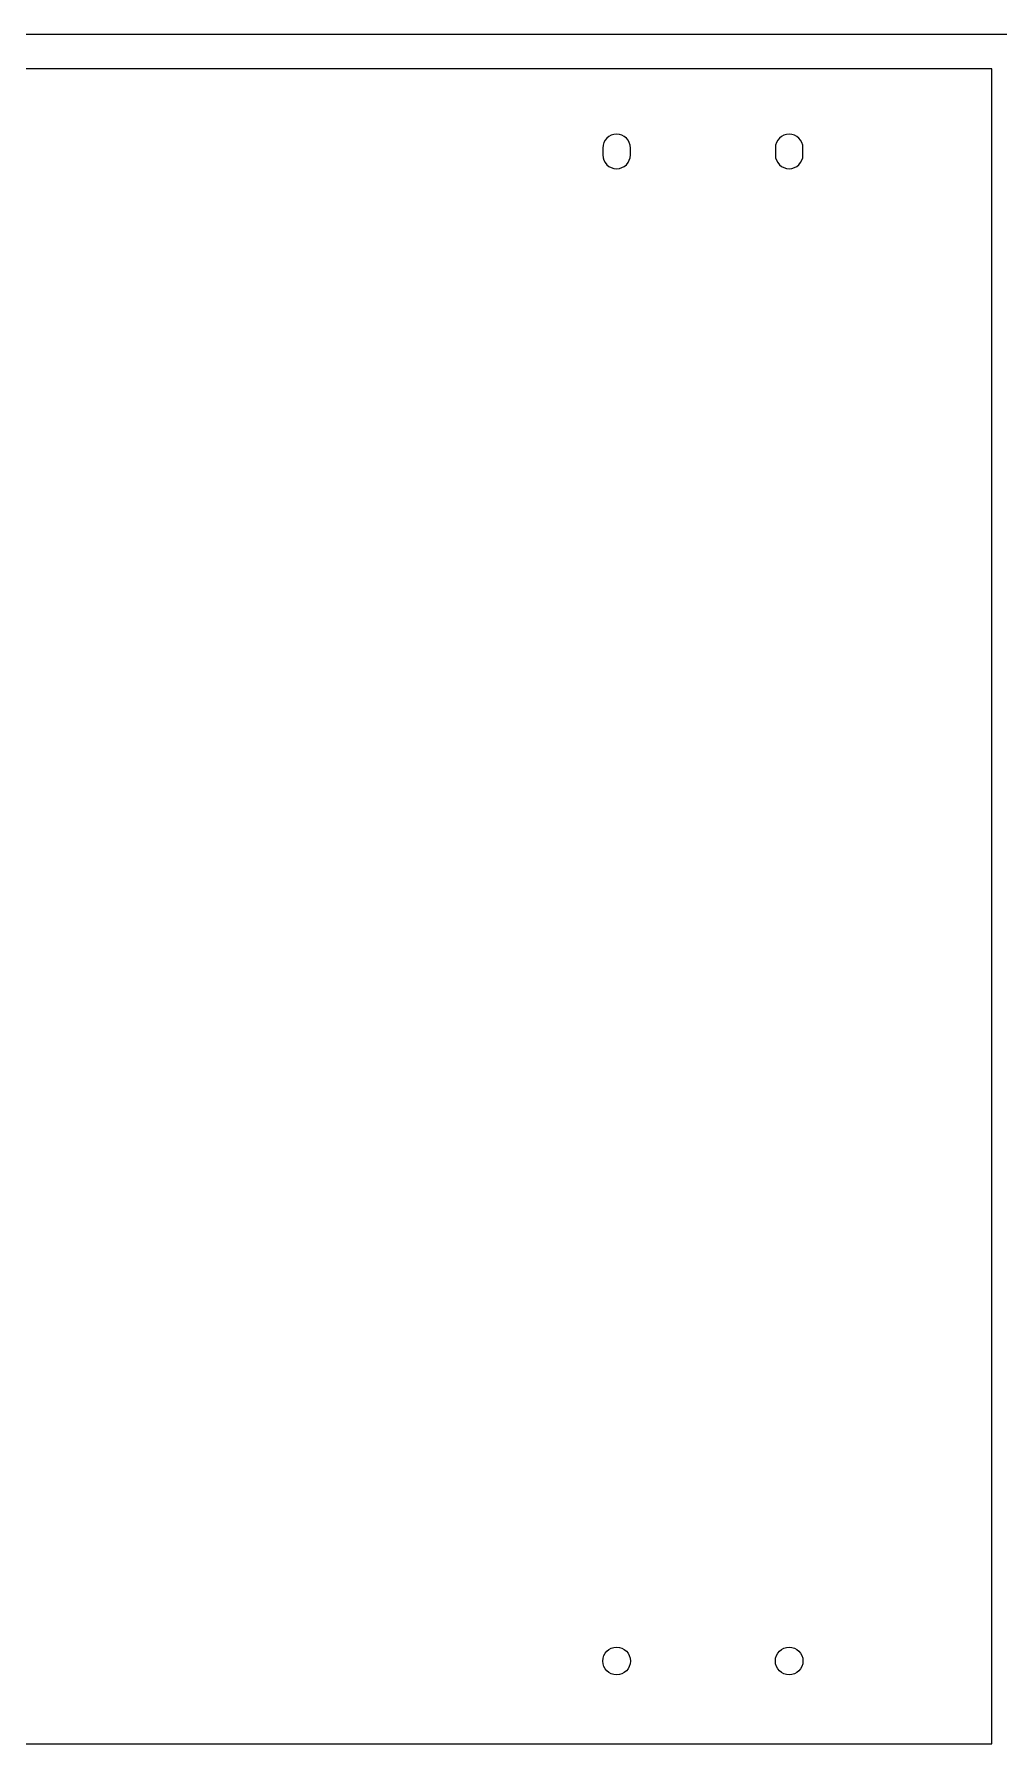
# Model space of a CAD drawing. Header units: millimetres. Extents: x -126 to 474, y -1584 to 2316.
# Drawn here: x 173.6 to 313.4, y -1432 to -1184.2 of the extents above; entities that cross this region are included whole.
import ezdxf

# ---------------------------------------------------------------- set-up
doc = ezdxf.new("R2010")
doc.units = ezdxf.units.MM

msp = doc.modelspace()

# ---------------------------------------------------------------- linework, layer by layer
at = {"color": 7, "linetype": 'Continuous'}
msp.add_line((-126.39, -1184.23), (473.61, -1184.23), dxfattribs=at)
at = {"color": 7, "linetype": 'Continuous', "lineweight": 15}
for p, q in [((312.36, -1189.23), (-121.39, -1189.23)), ((312.36, -1432), (312.36, -1189.23)), ((255.99, -1200.73), (255.99, -1201.73)), ((259.99, -1201.73), (259.99, -1200.73)), ((280.99, -1200.73), (280.99, -1201.73)), ((284.99, -1201.73), (284.99, -1200.73)), ((-121.39, -1432), (312.36, -1432))]:
    msp.add_line(p, q, dxfattribs=at)
for centre in [(257.99, -1420), (282.99, -1420)]:
    msp.add_circle(centre, 2, dxfattribs=at)
for centre, start, end in [((257.99, -1200.73), 0, 180), ((282.99, -1200.73), 0, 180), ((257.99, -1201.73), 180, 0), ((282.99, -1201.73), 180, 0)]:
    msp.add_arc(centre, 2, start, end, dxfattribs=at)

doc.saveas('drawing.dxf')
